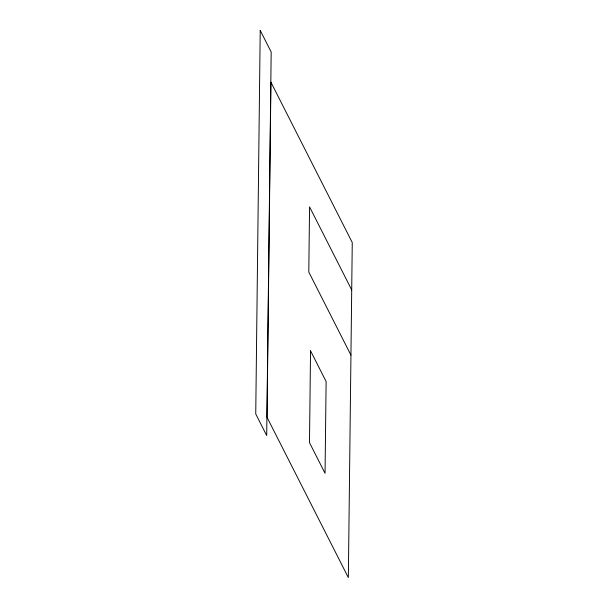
<?xml version="1.0" encoding="UTF-8"?>
<svg xmlns="http://www.w3.org/2000/svg" width="608" height="608" viewBox="0 0 608 608"><rect width="100%" height="100%" fill="white"/><g stroke="black" fill="none" stroke-linecap="round" stroke-linejoin="round"><path stroke-width="0.91" d="M351.705 289.94L309.556 206.857L308.796 272.057L350.945 355.14M260.216 30.4L255.74 413.949L266.699 435.548L271.176 52.007L260.216 30.4M270.932 82.217L267.018 417.286L348.346 577.6L352.26 242.539L270.932 82.217M310.551 350.839L309.48 442.616L325.052 473.313L326.124 381.543L310.551 350.839"/></g></svg>
